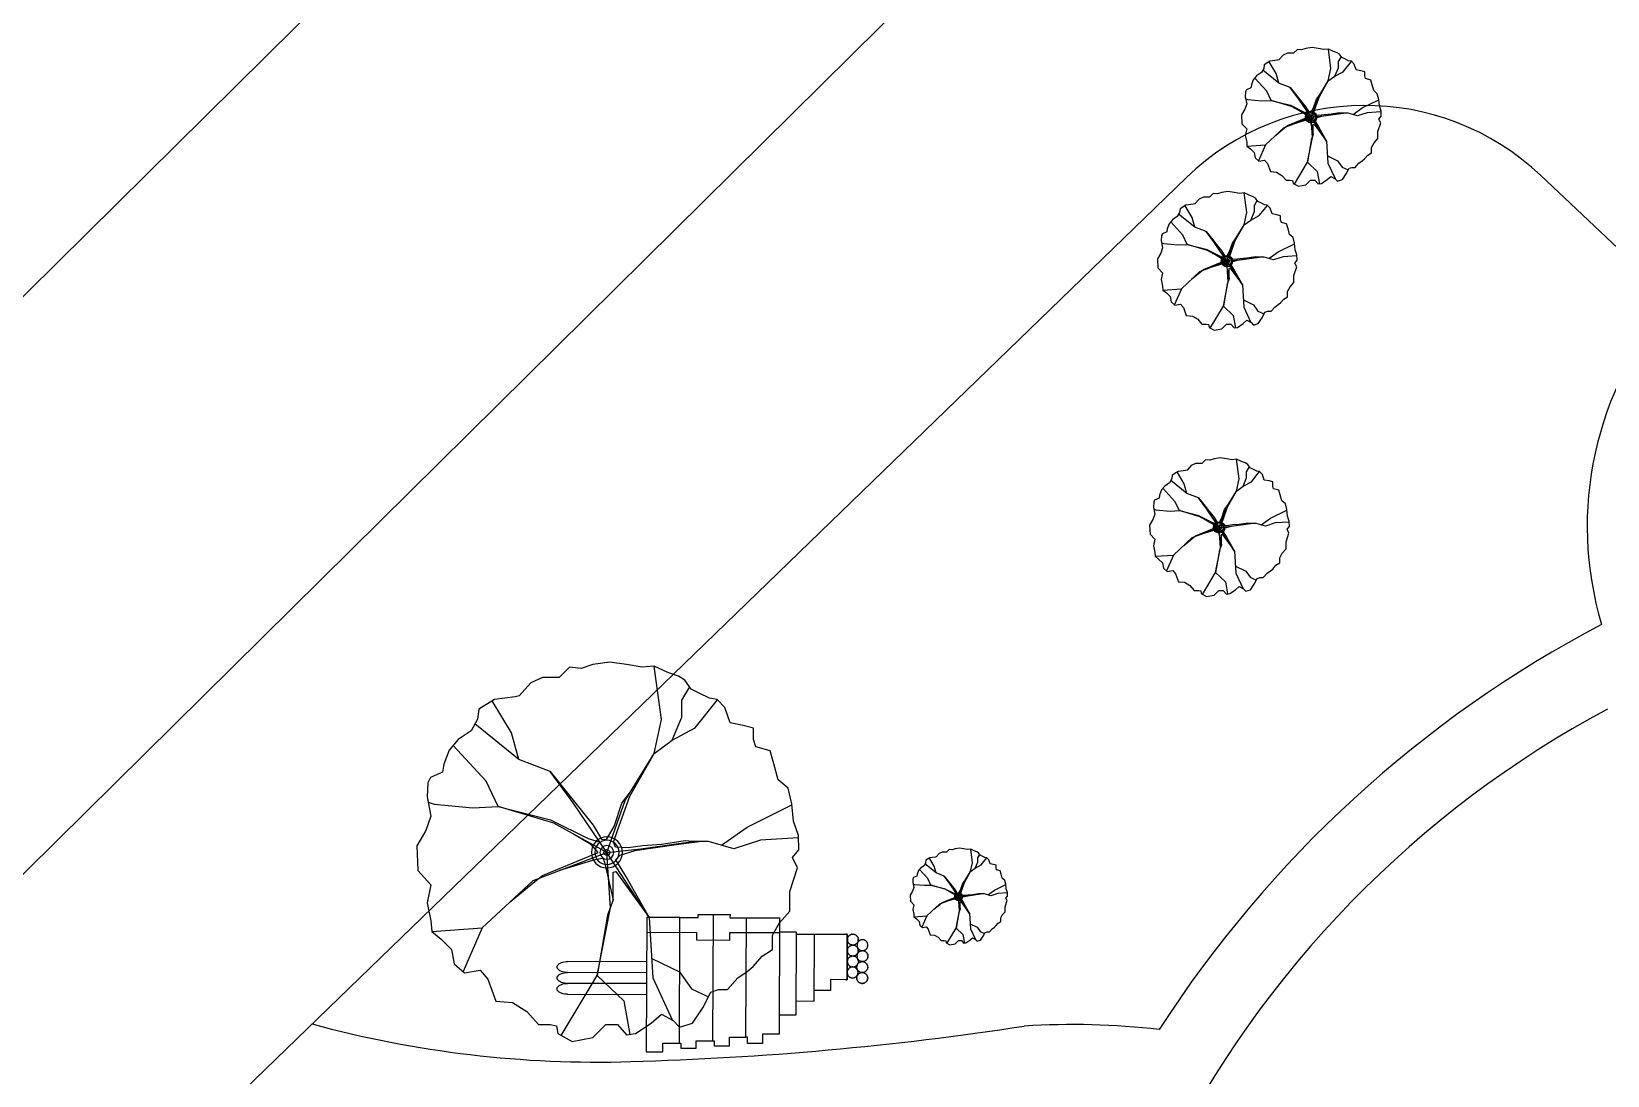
# Model space of a CAD drawing. Header units: millimetres. Extents: x 20 to 612, y 16 to 375.
# Drawn here: x 229.4 to 413.8, y 188 to 310.1 of the extents above; entities that cross this region are included whole.
import ezdxf

# ---------------------------------------------------------------- set-up
doc = ezdxf.new("R2010")
doc.units = ezdxf.units.MM
doc.layers.add('____', color=7, linetype='Continuous')
doc.layers.add('PLANT', color=3, linetype='Continuous')
picture_1 = doc.add_image_def('image1.jpg', size_in_pixel=(2160, 1311))

# ---------------------------------------------------------------- blocks, each defined once
blk = doc.blocks.new('tree11')
at = {"layer": 'PLANT', "ltscale": 50}
blk.add_line((65465.3, 18453.6), (65431, 18481.3), dxfattribs=at)
blk.add_lwpolyline([(65648.6, 18478), (65640.5, 18480.1), (65630.4, 18482.1), (65626.3, 18494.2), (65620.2, 18500.3), (65614.2, 18501.3), (65606.1, 18505.3), (65600, 18508.4), (65595, 18515.4), (65589.9, 18518.5), (65581.8, 18521.5), (65571.1, 18526.4), (65561.6, 18525.5), (65549.4, 18527.6), (65536.3, 18529.6), (65523.1, 18527.6), (65514, 18524.5), (65504.9, 18525.5), (65496.8, 18517.5), (65483.7, 18517.5), (65474.6, 18513.4), (65465.5, 18503.3), (65462.5, 18502.3), (65446.3, 18500.3), (65434.1, 18492.8), (65433.1, 18485.1), (65428.1, 18476), (65417.9, 18469), (65410.9, 18460.9), (65406.8, 18449.8), (65405.8, 18443.7), (65396.3, 18439.4), (65394.3, 18435.4), (65393.7, 18424.5), (65396.7, 18409.3), (65392.7, 18398.2), (65385.6, 18386.1), (65386.6, 18366.9), (65396.7, 18355.8), (65393.7, 18341.6), (65396.7, 18327.5), (65397.4, 18319.3), (65404.8, 18313.3), (65412.9, 18305.3), (65414.9, 18294.1), (65423, 18287.1), (65435.1, 18289.1), (65441.2, 18282), (65447.3, 18264.8), (65460.4, 18263.8), (65471.6, 18256.8), (65480.7, 18246.7), (65489.8, 18246.7), (65494.8, 18245.6), (65495.8, 18239.6), (65507, 18233.5), (65523.1, 18236.6), (65533.3, 18246.7), (65542.4, 18246.7), (65549.4, 18238.6), (65556.5, 18239.6), (65568.7, 18247.7), (65576.7, 18254.7), (65585.9, 18249.7), (65590.9, 18244.6), (65601, 18247.7), (65609.1, 18259.8), (65615.2, 18271.9), (65621.3, 18273.9), (65628.3, 18273.9), (65636.4, 18283), (65643.5, 18288.1), (65648.3, 18292), (65655.4, 18300.1), (65663.5, 18305.1), (65663.5, 18316.3), (65668.9, 18326.1), (65677, 18335.2), (65677, 18350.4), (65683, 18368.9), (65678.9, 18377), (65684, 18383.1), (65683.6, 18394.1), (65679.9, 18405.3), (65678.6, 18419), (65675.5, 18431.1), (65667.8, 18437.6), (65664.5, 18450.2), (65661.5, 18460.3), (65650.4, 18463.3), (65648.6, 18469)], close=True, dxfattribs=at)
for points in [[(65534.1, 18381), (65548.3, 18421.6), (65570.9, 18458.3), (65576.6, 18484.7), (65571.1, 18526.4)], [(65585.1, 18468.7), (65592.6, 18486.6), (65592.6, 18499.8), (65598.8, 18510.1)], [(65436.8, 18322.1), (65476.5, 18359.1), (65534.1, 18381), (65507.7, 18419.7), (65489.8, 18444.2), (65465.3, 18453.6), (65459.6, 18474.3), (65444.6, 18499.3)], [(65683.4, 18392.5), (65653.9, 18390.5), (65633.2, 18383.9), (65613.4, 18389.5), (65601.1, 18389.5), (65595.2, 18390), (65576.8, 18387.2), (65562.2, 18386.2), (65550.6, 18384.5), (65540.7, 18385.2), (65539.3, 18389), (65542.4, 18398.1), (65551.9, 18425), (65570.9, 18458.3), (65585.1, 18468.7), (65603, 18478.1), (65620.5, 18500)], [(65394.6, 18420.1), (65399.2, 18418.7), (65429.4, 18415.9), (65449.2, 18416.8), (65439.8, 18436.6), (65414, 18464.5)], [(65489.8, 18444.2), (65523.3, 18402.2), (65529.8, 18391.3), (65533.9, 18391), (65539.7, 18401.2), (65545.8, 18419.3), (65552.5, 18428.3)], [(65498.5, 18238.1), (65526.6, 18284.9), (65537, 18337.7), (65534.1, 18381), (65492.6, 18403.7), (65449.2, 18416.8), (65490, 18406.3), (65519.6, 18391.8), (65528.9, 18388.9)], [(65623.7, 18386.6), (65643.6, 18400.8), (65678.6, 18418)], [(65458.6, 18342.5), (65476.6, 18357.3), (65483.9, 18363), (65527.3, 18380.8), (65522, 18386.9), (65508.1, 18395.2)], [(65539, 18344), (65539, 18365.5), (65541, 18366.1), (65567.1, 18330.1), (65534.1, 18381), (65560.5, 18383.9), (65601.1, 18389.5)], [(65608.2, 18389.5), (65588.1, 18386.9), (65556, 18382.1), (65544.1, 18378.7), (65540.7, 18375.3), (65549.9, 18360.4), (65567.1, 18330.1), (65570, 18283), (65585.4, 18249.9)], [(65497.4, 18367.1), (65525.7, 18375.8), (65531, 18376.4), (65532.2, 18373.4), (65539, 18344), (65534.6, 18332.1), (65526.6, 18284.9), (65547.3, 18265.1), (65552.1, 18239)], [(65397.4, 18319.3), (65436.8, 18322.1), (65421.8, 18288.1)], [(65569.1, 18298.2), (65590.7, 18287.7), (65600.2, 18274.5), (65613.4, 18268.4)]]:
    blk.add_lwpolyline(points, dxfattribs=at)
for major_axis, start_param, end_param in [((8.55, 8.55), 5.497787, 11.780972), ((-6.69, 6.69), 3.926991, 10.210176), ((3.82, 3.82), 5.497787, 11.780972), ((-1.6, 1.6), 3.926991, 10.210176)]:
    blk.add_ellipse((65534.1, 18381), major_axis=major_axis, ratio=1, start_param=start_param, end_param=end_param, dxfattribs=at)

msp = doc.modelspace()

# ---------------------------------------------------------------- linework, layer by layer
for p, q in [((73.13, 125.67), (314.91, 364.65)), ((106.92, 91.48), (364.7, 346.28)), ((324.82, 204.51), (324.66, 204.51)), ((324.82, 204.01), (324.82, 204.51)), ((324.82, 203.98), (324.82, 204.01)), ((324.82, 203.95), (324.82, 203.98)), ((324.82, 202.35), (324.82, 203.95)), ((324.83, 203.92), (324.84, 203.95)), ((324.83, 203.92), (324.83, 203.89)), ((324.83, 203.89), (324.83, 203.87)), ((324.83, 203.87), (324.83, 203.84)), ((324.83, 203.81), (324.83, 203.84)), ((324.83, 203.81), (324.84, 203.78)), ((324.84, 203.75), (324.84, 203.78)), ((324.85, 203.72), (324.84, 203.75)), ((324.85, 204.01), (324.86, 204.04)), ((324.85, 203.72), (324.86, 203.69)), ((324.86, 204.04), (324.87, 204.07)), ((324.87, 203.66), (324.86, 203.69)), ((324.87, 204.07), (324.88, 204.1)), ((324.88, 203.63), (324.87, 203.66)), ((324.89, 204.13), (324.88, 204.1)), ((324.89, 203.6), (324.88, 203.63)), ((324.89, 204.13), (324.9, 204.16)), ((324.89, 203.6), (324.9, 203.57)), ((324.89, 202.85), (324.9, 202.88)), ((324.9, 204.16), (324.92, 204.19)), ((324.92, 203.54), (324.9, 203.57)), ((324.92, 202.91), (324.9, 202.88)), ((324.92, 204.19), (324.94, 204.22)), ((324.93, 203.52), (324.92, 203.54)), ((324.93, 202.94), (324.92, 202.91)), ((324.95, 203.49), (324.93, 203.52)), ((324.95, 202.96), (324.93, 202.94)), ((324.94, 204.22), (324.96, 204.24)), ((324.97, 203.46), (324.95, 203.49)), ((324.95, 202.96), (324.97, 202.99)), ((324.96, 204.24), (324.98, 204.27)), ((324.97, 203.46), (325, 203.44)), ((324.97, 202.99), (324.99, 203.01)), ((324.98, 204.27), (325, 204.29)), ((324.99, 203.01), (325.02, 203.04)), ((325, 204.29), (325.02, 204.32)), ((325.02, 203.41), (325, 203.44)), ((325.04, 204.34), (325.02, 204.32)), ((325.04, 203.39), (325.02, 203.41)), ((325.02, 203.04), (325.04, 203.06)), ((325.04, 204.34), (325.07, 204.36)), ((325.07, 203.37), (325.04, 203.39)), ((325.07, 203.08), (325.04, 203.06)), ((325.07, 204.36), (325.1, 204.38)), ((325.09, 203.35), (325.07, 203.37)), ((325.09, 203.1), (325.07, 203.08)), ((325.12, 203.33), (325.09, 203.35)), ((325.09, 203.1), (325.12, 203.12)), ((325.12, 204.4), (325.1, 204.38)), ((325.12, 204.4), (325.15, 204.42)), ((325.15, 203.31), (325.12, 203.33)), ((325.15, 203.14), (325.12, 203.12)), ((325.15, 204.42), (325.18, 204.43)), ((325.18, 203.3), (325.15, 203.31)), ((325.15, 203.14), (325.18, 203.15)), ((325.21, 204.45), (325.18, 204.43)), ((325.2, 203.28), (325.18, 203.3)), ((325.18, 203.15), (325.2, 203.17)), ((325.23, 203.27), (325.2, 203.28)), ((325.2, 203.17), (325.23, 203.18)), ((325.21, 204.45), (325.24, 204.46)), ((325.23, 203.27), (325.26, 203.26)), ((325.23, 203.18), (325.26, 203.19)), ((325.24, 204.46), (325.27, 204.47)), ((325.29, 203.25), (325.26, 203.26)), ((325.26, 203.19), (325.29, 203.2)), ((325.3, 204.48), (325.27, 204.47)), ((325.32, 203.24), (325.29, 203.25)), ((325.29, 203.2), (325.32, 203.21)), ((325.33, 204.49), (325.3, 204.48)), ((325.35, 203.24), (325.32, 203.24)), ((325.32, 203.21), (325.35, 203.21)), ((325.36, 204.49), (325.33, 204.49)), ((325.38, 203.23), (325.35, 203.24)), ((325.35, 203.21), (325.38, 203.22)), ((325.36, 204.49), (325.39, 204.5)), ((325.41, 203.23), (325.38, 203.23)), ((325.41, 203.22), (325.38, 203.22)), ((325.39, 204.5), (325.42, 204.5)), ((325.44, 203.23), (325.41, 203.23)), ((325.41, 203.22), (325.44, 203.22)), ((325.44, 204.5), (325.42, 204.5)), ((325.44, 204.5), (325.47, 204.5)), ((325.44, 203.23), (325.47, 203.22)), ((325.44, 203.22), (325.47, 203.22)), ((325.5, 204.5), (325.47, 204.5)), ((325.5, 203.23), (325.47, 203.22)), ((325.47, 203.22), (325.5, 203.22)), ((325.53, 204.5), (325.5, 204.5)), ((325.53, 203.23), (325.5, 203.23)), ((325.53, 203.22), (325.5, 203.22)), ((325.53, 204.5), (325.56, 204.5)), ((325.53, 203.23), (325.56, 203.23)), ((325.53, 203.22), (325.56, 203.22)), ((325.56, 204.5), (325.59, 204.49)), ((325.59, 203.23), (325.56, 203.23)), ((325.56, 203.22), (325.59, 203.21)), ((325.59, 204.49), (325.62, 204.49)), ((325.62, 203.24), (325.59, 203.23)), ((325.59, 203.21), (325.62, 203.21)), ((325.65, 204.48), (325.62, 204.49)), ((325.65, 203.25), (325.62, 203.24)), ((325.62, 203.21), (325.65, 203.2)), ((325.68, 204.47), (325.65, 204.48)), ((325.65, 203.25), (325.68, 203.26)), ((325.65, 203.2), (325.68, 203.19)), ((325.68, 204.47), (325.71, 204.46)), ((325.7, 203.27), (325.68, 203.26)), ((325.7, 203.18), (325.68, 203.19)), ((325.73, 203.28), (325.7, 203.27)), ((325.7, 203.18), (325.73, 203.17)), ((325.71, 204.46), (325.74, 204.45)), ((325.76, 203.3), (325.73, 203.28)), ((325.76, 203.15), (325.73, 203.17)), ((325.74, 204.45), (325.77, 204.43)), ((325.79, 203.31), (325.76, 203.3)), ((325.79, 203.14), (325.76, 203.15)), ((325.77, 204.43), (325.79, 204.42)), ((325.79, 204.42), (325.82, 204.4)), ((325.82, 203.33), (325.79, 203.31)), ((325.79, 203.14), (325.82, 203.12)), ((325.85, 204.38), (325.82, 204.4)), ((325.85, 203.35), (325.82, 203.33)), ((325.82, 203.12), (325.85, 203.1)), ((325.85, 204.38), (325.88, 204.36)), ((325.87, 203.37), (325.85, 203.35)), ((325.85, 203.1), (325.87, 203.08)), ((325.9, 203.39), (325.87, 203.37)), ((325.9, 203.06), (325.87, 203.08)), ((325.88, 204.36), (325.9, 204.34)), ((325.9, 204.34), (325.92, 204.31)), ((325.9, 203.39), (325.92, 203.41)), ((325.9, 203.06), (325.92, 203.04)), ((325.95, 204.29), (325.92, 204.31)), ((325.94, 203.43), (325.92, 203.41)), ((325.92, 203.04), (325.94, 203.01)), ((325.97, 203.46), (325.94, 203.43)), ((325.94, 203.01), (325.97, 202.99)), ((325.97, 204.27), (325.95, 204.29)), ((325.97, 203.3), (325.96, 203.27)), ((325.96, 203.27), (325.96, 203.25)), ((325.96, 203.25), (325.96, 203.22)), ((325.96, 203.22), (325.96, 203.19)), ((325.96, 203.19), (325.96, 203.16)), ((325.96, 203.16), (325.96, 203.13)), ((325.96, 203.13), (325.97, 203.1)), ((325.97, 204.27), (325.99, 204.24)), ((325.97, 203.46), (325.99, 203.49)), ((325.98, 203.36), (325.97, 203.33)), ((325.97, 203.33), (325.97, 203.3)), ((325.97, 203.1), (325.98, 203.07)), ((325.99, 202.96), (325.97, 202.99)), ((325.99, 203.42), (325.98, 203.39)), ((325.98, 203.39), (325.98, 203.36)), ((325.98, 203.07), (325.98, 203.04)), ((325.98, 203.04), (325.99, 203.01)), ((325.99, 204.24), (326.01, 204.21)), ((326.01, 203.51), (325.99, 203.49)), ((326, 203.45), (325.99, 203.42)), ((325.99, 203.01), (326, 202.98)), ((325.99, 202.96), (326, 202.93)), ((326.02, 203.48), (326, 203.45)), ((326, 202.98), (326.02, 202.95)), ((326, 202.93), (326.02, 202.91)), ((326.01, 204.21), (326.02, 204.18)), ((326.02, 203.54), (326.01, 203.51)), ((326.02, 204.18), (326.04, 204.16)), ((326.04, 203.57), (326.02, 203.54)), ((326.03, 203.51), (326.02, 203.48)), ((326.02, 202.95), (326.03, 202.92)), ((326.02, 202.91), (326.04, 202.88)), ((326.03, 203.51), (326.05, 203.54)), ((326.03, 202.92), (326.05, 202.89)), ((326.04, 204.16), (326.05, 204.13)), ((326.05, 203.6), (326.04, 203.57)), ((326.04, 202.88), (326.05, 202.85)), ((326.07, 204.1), (326.05, 204.13)), ((326.07, 203.63), (326.05, 203.6)), ((326.06, 203.57), (326.05, 203.54)), ((326.05, 202.89), (326.06, 202.87)), ((326.08, 203.59), (326.06, 203.57)), ((326.08, 204.07), (326.07, 204.1)), ((326.07, 203.63), (326.08, 203.66)), ((326.08, 204.07), (326.09, 204.04)), ((326.08, 203.66), (326.09, 203.69)), ((326.1, 203.62), (326.08, 203.59)), ((326.09, 204.04), (326.09, 204.01)), ((326.1, 203.98), (326.09, 204.01)), ((326.09, 203.72), (326.1, 203.75)), ((326.09, 203.69), (326.09, 203.72)), ((326.11, 203.95), (326.1, 203.98)), ((326.11, 203.8), (326.1, 203.78)), ((326.1, 203.75), (326.1, 203.78)), ((326.12, 203.64), (326.1, 203.62)), ((326.11, 203.92), (326.11, 203.95)), ((326.11, 203.92), (326.11, 203.89)), ((326.11, 203.89), (326.11, 203.86)), ((326.11, 203.83), (326.11, 203.86)), ((326.11, 203.8), (326.11, 203.83)), ((326.15, 203.67), (326.12, 203.64)), ((326.17, 203.69), (326.15, 203.67)), ((326.2, 203.71), (326.17, 203.69)), ((326.22, 203.73), (326.2, 203.71)), ((326.25, 203.75), (326.22, 203.73)), ((326.28, 203.77), (326.25, 203.75)), ((326.31, 203.78), (326.28, 203.77)), ((326.34, 203.8), (326.31, 203.78)), ((326.36, 203.81), (326.34, 203.8)), ((326.39, 203.82), (326.36, 203.81)), ((326.42, 203.83), (326.39, 203.82)), ((326.45, 203.84), (326.42, 203.83)), ((326.48, 203.84), (326.45, 203.84)), ((326.51, 203.85), (326.48, 203.84)), ((326.54, 203.85), (326.51, 203.85)), ((326.57, 203.85), (326.54, 203.85)), ((326.6, 203.85), (326.57, 203.85)), ((326.63, 203.85), (326.6, 203.85)), ((326.66, 203.85), (326.63, 203.85)), ((326.69, 203.85), (326.66, 203.85)), ((326.72, 203.84), (326.69, 203.85)), ((326.75, 203.84), (326.72, 203.84)), ((326.78, 203.83), (326.75, 203.84)), ((326.81, 203.82), (326.78, 203.83)), ((326.84, 203.81), (326.81, 203.82)), ((326.87, 203.8), (326.84, 203.81)), ((326.89, 203.78), (326.87, 203.8)), ((326.92, 203.77), (326.89, 203.78)), ((326.95, 203.75), (326.92, 203.77)), ((326.98, 203.73), (326.95, 203.75)), ((327, 203.71), (326.98, 203.73)), ((327.03, 203.69), (327, 203.71)), ((327.05, 203.67), (327.03, 203.69)), ((327.07, 203.64), (327.05, 203.67)), ((327.1, 203.62), (327.07, 203.64)), ((327.12, 203.59), (327.1, 203.62)), ((327.13, 203.56), (327.12, 203.59)), ((327.15, 203.54), (327.13, 203.56)), ((327.13, 202.86), (327.15, 202.89)), ((327.17, 203.51), (327.15, 203.54)), ((327.15, 202.89), (327.17, 202.92)), ((327.18, 203.48), (327.17, 203.51)), ((327.17, 202.92), (327.18, 202.95)), ((327.19, 203.45), (327.18, 203.48)), ((327.18, 202.95), (327.19, 202.98)), ((327.2, 203.42), (327.19, 203.45)), ((327.19, 202.98), (327.2, 203.01)), ((327.21, 203.39), (327.2, 203.42)), ((327.2, 203.01), (327.21, 203.04)), ((327.22, 203.36), (327.21, 203.39)), ((327.21, 203.04), (327.22, 203.07)), ((327.23, 203.33), (327.22, 203.36)), ((327.22, 203.07), (327.23, 203.1)), ((327.23, 203.3), (327.23, 203.33)), ((327.24, 203.27), (327.23, 203.3)), ((327.23, 203.13), (327.24, 203.16)), ((327.23, 203.1), (327.23, 203.13)), ((327.24, 203.24), (327.24, 203.27)), ((327.24, 203.21), (327.24, 203.24)), ((327.24, 203.18), (327.24, 203.21)), ((327.24, 203.16), (327.24, 203.18)), ((291.05, 201), (291.12, 201.06)), ((291.12, 201.06), (291.21, 201.11)), ((291.21, 201.11), (291.29, 201.15)), ((291.29, 201.15), (291.38, 201.19)), ((291.38, 201.19), (291.55, 201.24)), ((291.55, 201.24), (291.73, 201.28)), ((291.73, 201.28), (291.92, 201.3)), ((291.92, 201.3), (292.1, 201.3)), ((301.33, 201.28), (292.1, 201.3)), ((324.81, 201.43), (324.82, 202.29)), ((324.81, 201.43), (324.84, 201.43)), ((324.81, 201.37), (324.81, 201.4)), ((324.81, 200.14), (324.81, 201.37)), ((324.82, 202.35), (324.86, 202.35)), ((324.82, 202.32), (324.82, 202.35)), ((324.86, 202.32), (324.82, 202.32)), ((324.82, 202.29), (324.82, 202.32)), ((324.82, 202.29), (324.86, 202.29)), ((324.83, 201.34), (324.82, 201.31)), ((324.82, 201.31), (324.82, 201.28)), ((324.82, 201.28), (324.83, 201.25)), ((324.83, 202.67), (324.84, 202.7)), ((324.83, 202.67), (324.83, 202.64)), ((324.83, 202.64), (324.83, 202.62)), ((324.83, 202.62), (324.83, 202.59)), ((324.83, 202.56), (324.83, 202.59)), ((324.83, 202.53), (324.83, 202.56)), ((324.83, 202.53), (324.83, 202.5)), ((324.83, 202.5), (324.84, 202.47)), ((324.84, 201.42), (324.83, 201.42)), ((324.83, 201.42), (324.83, 201.42)), ((324.83, 201.42), (324.83, 201.41)), ((324.83, 201.41), (324.83, 201.4)), ((324.83, 201.4), (324.83, 201.39)), ((324.83, 201.4), (324.83, 201.4)), ((324.83, 201.4), (324.83, 201.4)), ((324.83, 201.39), (324.83, 201.39)), ((324.83, 201.39), (324.83, 201.39)), ((324.83, 201.37), (324.83, 201.38)), ((324.83, 201.38), (324.83, 201.38)), ((324.83, 201.34), (324.83, 201.37)), ((324.83, 201.37), (324.83, 201.37)), ((324.83, 201.37), (324.83, 201.37)), ((324.83, 201.25), (324.83, 201.22)), ((324.83, 201.22), (324.83, 201.19)), ((324.83, 201.19), (324.84, 201.16)), ((324.85, 202.73), (324.84, 202.7)), ((324.84, 202.44), (324.84, 202.47)), ((324.85, 202.41), (324.84, 202.44)), ((324.84, 201.45), (324.85, 201.48)), ((324.84, 201.45), (324.84, 201.43)), ((324.84, 201.43), (324.84, 201.42)), ((324.84, 201.43), (324.86, 201.43)), ((324.84, 201.43), (324.84, 201.43)), ((324.84, 201.16), (324.85, 201.13)), ((324.85, 202.76), (324.86, 202.79)), ((324.85, 202.76), (324.85, 202.73)), ((324.85, 202.41), (324.86, 202.38)), ((324.85, 201.48), (324.86, 201.51)), ((324.85, 201.13), (324.86, 201.1)), ((324.87, 202.82), (324.86, 202.79)), ((324.87, 202.35), (324.86, 202.38)), ((324.86, 202.35), (324.86, 202.32)), ((324.86, 202.29), (324.86, 202.32)), ((324.87, 201.54), (324.86, 201.51)), ((324.86, 201.1), (324.87, 201.07)), ((324.87, 202.82), (324.89, 202.85)), ((324.88, 202.32), (324.87, 202.35)), ((324.88, 201.57), (324.87, 201.54)), ((324.87, 201.07), (324.88, 201.04)), ((324.9, 202.29), (324.88, 202.32)), ((324.88, 201.57), (324.9, 201.6)), ((324.88, 201.04), (324.89, 201.01)), ((324.91, 202.26), (324.9, 202.29)), ((324.9, 201.6), (324.91, 201.63)), ((324.93, 202.24), (324.91, 202.26)), ((324.91, 201.63), (324.93, 201.66)), ((324.95, 202.21), (324.93, 202.24)), ((324.95, 201.68), (324.93, 201.66)), ((324.95, 202.21), (324.97, 202.18)), ((324.95, 201.68), (324.97, 201.71)), ((324.97, 202.18), (324.99, 202.16)), ((324.97, 201.71), (324.99, 201.74)), ((325.01, 202.13), (324.99, 202.16)), ((324.99, 201.74), (325.01, 201.76)), ((325.04, 202.11), (325.01, 202.13)), ((325.01, 201.76), (325.04, 201.78)), ((325.06, 202.09), (325.04, 202.11)), ((325.04, 201.78), (325.06, 201.8)), ((325.06, 202.09), (325.09, 202.07)), ((325.06, 201.8), (325.09, 201.82)), ((325.12, 202.05), (325.09, 202.07)), ((325.12, 201.84), (325.09, 201.82)), ((325.14, 202.03), (325.12, 202.05)), ((325.14, 201.86), (325.12, 201.84)), ((325.17, 202.02), (325.14, 202.03)), ((325.14, 201.86), (325.17, 201.88)), ((325.17, 202.02), (325.2, 202)), ((325.2, 201.89), (325.17, 201.88)), ((325.23, 201.99), (325.2, 202)), ((325.2, 201.89), (325.23, 201.9)), ((325.26, 201.98), (325.23, 201.99)), ((325.23, 201.9), (325.26, 201.91)), ((325.29, 201.97), (325.26, 201.98)), ((325.29, 201.92), (325.26, 201.91)), ((325.29, 201.97), (325.32, 201.96)), ((325.29, 201.92), (325.32, 201.93)), ((325.35, 201.96), (325.32, 201.96)), ((325.35, 201.94), (325.32, 201.93)), ((325.35, 201.96), (325.38, 201.95)), ((325.38, 201.94), (325.35, 201.94)), ((325.41, 201.95), (325.38, 201.95)), ((325.41, 201.94), (325.38, 201.94)), ((325.44, 201.95), (325.41, 201.94)), ((325.44, 201.95), (325.41, 201.95)), ((325.47, 201.95), (325.44, 201.95)), ((325.47, 201.95), (325.44, 201.95)), ((325.49, 201.94), (325.47, 201.95)), ((325.47, 201.95), (325.49, 201.95)), ((325.52, 201.95), (325.49, 201.95)), ((325.52, 201.94), (325.49, 201.94)), ((325.52, 201.95), (325.55, 201.95)), ((325.55, 201.94), (325.52, 201.94)), ((325.58, 201.96), (325.55, 201.95)), ((325.58, 201.93), (325.55, 201.94)), ((325.61, 201.96), (325.58, 201.96)), ((325.61, 201.93), (325.58, 201.93)), ((325.64, 201.97), (325.61, 201.96)), ((325.64, 201.92), (325.61, 201.93)), ((325.67, 201.98), (325.64, 201.97)), ((325.67, 201.91), (325.64, 201.92)), ((325.7, 201.99), (325.67, 201.98)), ((325.7, 201.9), (325.67, 201.91)), ((325.73, 202), (325.7, 201.99)), ((325.73, 201.89), (325.7, 201.9)), ((325.76, 202.02), (325.73, 202)), ((325.76, 201.87), (325.73, 201.89)), ((325.79, 202.03), (325.76, 202.02)), ((325.79, 201.86), (325.76, 201.87)), ((325.79, 202.03), (325.82, 202.05)), ((325.82, 201.84), (325.79, 201.86)), ((325.82, 202.05), (325.84, 202.07)), ((325.84, 201.82), (325.82, 201.84)), ((325.84, 202.07), (325.87, 202.09)), ((325.87, 201.8), (325.84, 201.82)), ((325.87, 202.09), (325.89, 202.11)), ((325.89, 201.78), (325.87, 201.8)), ((325.89, 202.11), (325.92, 202.13)), ((325.92, 201.76), (325.89, 201.78)), ((325.94, 202.16), (325.92, 202.13)), ((325.94, 201.73), (325.92, 201.76)), ((325.96, 202.18), (325.94, 202.16)), ((325.94, 201.73), (325.96, 201.71)), ((325.98, 202.21), (325.96, 202.18)), ((325.96, 202.02), (325.97, 202.05)), ((325.96, 202), (325.96, 202.02)), ((325.96, 201.97), (325.96, 202)), ((325.96, 201.97), (325.96, 201.94)), ((325.96, 201.94), (325.96, 201.91)), ((325.96, 201.91), (325.96, 201.88)), ((325.96, 201.88), (325.96, 201.85)), ((325.97, 201.82), (325.96, 201.85)), ((325.96, 201.71), (325.98, 201.68)), ((325.98, 202.11), (325.97, 202.08)), ((325.97, 202.05), (325.97, 202.08)), ((325.97, 201.79), (325.97, 201.82)), ((325.98, 201.76), (325.97, 201.79)), ((325.98, 202.21), (326, 202.23)), ((325.98, 202.11), (325.99, 202.14)), ((325.98, 201.76), (325.99, 201.73)), ((325.98, 201.68), (326, 201.65)), ((325.99, 202.14), (326, 202.17)), ((326, 201.7), (325.99, 201.73)), ((326, 202.23), (326.02, 202.26)), ((326, 202.17), (326.01, 202.2)), ((326, 201.7), (326.01, 201.67)), ((326, 201.65), (326.02, 201.63)), ((326.03, 202.23), (326.01, 202.2)), ((326.03, 201.64), (326.01, 201.67)), ((326.02, 202.26), (326.03, 202.29)), ((326.02, 201.63), (326.03, 201.6)), ((326.05, 202.32), (326.03, 202.29)), ((326.03, 202.23), (326.04, 202.26)), ((326.04, 201.62), (326.03, 201.64)), ((326.03, 201.6), (326.05, 201.57)), ((326.03, 201.01), (326.05, 201.04)), ((326.04, 202.26), (326.06, 202.29)), ((326.06, 201.59), (326.04, 201.62)), ((326.04, 201.01), (326.06, 201.04)), ((326.06, 202.82), (326.05, 202.85)), ((326.06, 202.35), (326.05, 202.32)), ((326.05, 201.57), (326.06, 201.54)), ((326.05, 201.04), (326.06, 201.07)), ((326.06, 202.87), (326.08, 202.84)), ((326.07, 202.79), (326.06, 202.82)), ((326.06, 202.35), (326.07, 202.38)), ((326.08, 202.31), (326.06, 202.29)), ((326.06, 201.59), (326.08, 201.56)), ((326.07, 201.51), (326.06, 201.54)), ((326.07, 201.1), (326.06, 201.07)), ((326.08, 201.06), (326.06, 201.04)), ((326.07, 202.79), (326.08, 202.76)), ((326.08, 202.41), (326.07, 202.38)), ((326.07, 201.51), (326.08, 201.48)), ((326.08, 201.13), (326.07, 201.1)), ((326.08, 202.84), (326.1, 202.81)), ((326.09, 202.73), (326.08, 202.76)), ((326.09, 202.44), (326.08, 202.41)), ((326.08, 202.31), (326.1, 202.34)), ((326.1, 201.53), (326.08, 201.56)), ((326.08, 201.48), (326.09, 201.45)), ((326.09, 201.16), (326.08, 201.13)), ((326.1, 201.09), (326.08, 201.06)), ((326.09, 202.73), (326.1, 202.7)), ((326.09, 202.44), (326.1, 202.47)), ((326.09, 201.42), (326.09, 201.45)), ((326.09, 201.42), (326.1, 201.39)), ((326.1, 201.22), (326.09, 201.19)), ((326.09, 201.19), (326.09, 201.16)), ((326.1, 202.81), (326.12, 202.79)), ((326.1, 202.67), (326.1, 202.7)), ((326.1, 202.64), (326.1, 202.67)), ((326.11, 202.61), (326.1, 202.64)), ((326.11, 202.55), (326.1, 202.53)), ((326.1, 202.53), (326.1, 202.5)), ((326.1, 202.5), (326.1, 202.47)), ((326.12, 202.37), (326.1, 202.34)), ((326.1, 201.53), (326.12, 201.51)), ((326.1, 201.39), (326.1, 201.36)), ((326.1, 201.36), (326.1, 201.33)), ((326.1, 201.33), (326.1, 201.3)), ((326.1, 201.3), (326.1, 201.28)), ((326.1, 201.28), (326.1, 201.25)), ((326.1, 201.25), (326.1, 201.22)), ((326.12, 201.11), (326.1, 201.09)), ((326.11, 202.61), (326.11, 202.58)), ((326.11, 202.58), (326.11, 202.55)), ((326.12, 202.79), (326.15, 202.76)), ((326.12, 202.37), (326.14, 202.39)), ((326.14, 201.49), (326.12, 201.51)), ((326.12, 201.11), (326.15, 201.13)), ((326.17, 202.41), (326.14, 202.39)), ((326.17, 201.46), (326.14, 201.49)), ((326.15, 202.76), (326.17, 202.74)), ((326.15, 201.13), (326.17, 201.16)), ((326.17, 202.74), (326.19, 202.72)), ((326.19, 202.43), (326.17, 202.41)), ((326.19, 201.44), (326.17, 201.46)), ((326.2, 201.18), (326.17, 201.16)), ((326.19, 202.72), (326.22, 202.7)), ((326.22, 202.45), (326.19, 202.43)), ((326.19, 201.44), (326.22, 201.42)), ((326.2, 201.18), (326.22, 201.19)), ((326.22, 202.7), (326.25, 202.68)), ((326.22, 202.45), (326.25, 202.47)), ((326.24, 201.4), (326.22, 201.42)), ((326.22, 201.19), (326.25, 201.21)), ((326.27, 201.38), (326.24, 201.4)), ((326.25, 202.68), (326.27, 202.66)), ((326.25, 202.47), (326.27, 202.49)), ((326.28, 201.23), (326.25, 201.21)), ((326.27, 202.66), (326.3, 202.65)), ((326.27, 202.49), (326.3, 202.51)), ((326.27, 201.38), (326.3, 201.37)), ((326.28, 201.23), (326.31, 201.24)), ((326.3, 202.65), (326.33, 202.63)), ((326.3, 202.51), (326.33, 202.52)), ((326.33, 201.35), (326.3, 201.37)), ((326.31, 201.24), (326.34, 201.25)), ((326.33, 202.63), (326.36, 202.62)), ((326.33, 202.52), (326.36, 202.53)), ((326.36, 201.34), (326.33, 201.35)), ((326.34, 201.25), (326.37, 201.26)), ((326.36, 202.62), (326.39, 202.61)), ((326.39, 202.54), (326.36, 202.53)), ((326.36, 201.34), (326.39, 201.33)), ((326.37, 201.26), (326.4, 201.27)), ((326.39, 202.61), (326.42, 202.6)), ((326.39, 202.54), (326.42, 202.55)), ((326.39, 201.33), (326.42, 201.32)), ((326.4, 201.27), (326.43, 201.28)), ((326.42, 202.6), (326.45, 202.59)), ((326.42, 202.55), (326.45, 202.56)), ((326.45, 201.31), (326.42, 201.32)), ((326.43, 201.28), (326.46, 201.29)), ((326.45, 202.59), (326.48, 202.59)), ((326.45, 202.56), (326.48, 202.57)), ((326.48, 201.31), (326.45, 201.31)), ((326.46, 201.29), (326.49, 201.29)), ((326.48, 202.59), (326.51, 202.58)), ((326.48, 202.57), (326.51, 202.57)), ((326.51, 201.3), (326.48, 201.31)), ((326.49, 201.29), (326.52, 201.29)), ((326.51, 202.58), (326.54, 202.58)), ((326.51, 202.57), (326.54, 202.57)), ((326.54, 201.3), (326.51, 201.3)), ((326.52, 201.29), (326.55, 201.3)), ((326.54, 202.58), (326.57, 202.58)), ((326.54, 202.57), (326.57, 202.58)), ((326.56, 201.3), (326.54, 201.3)), ((326.55, 201.3), (326.57, 201.3)), ((326.59, 201.3), (326.56, 201.3)), ((326.57, 202.58), (326.6, 202.58)), ((326.57, 202.58), (326.6, 202.58)), ((326.57, 201.3), (326.6, 201.3)), ((326.59, 201.3), (326.62, 201.3)), ((326.6, 202.58), (326.63, 202.58)), ((326.6, 202.58), (326.63, 202.57)), ((326.6, 201.3), (326.63, 201.29)), ((326.65, 201.3), (326.62, 201.3)), ((326.63, 202.58), (326.65, 202.58)), ((326.65, 202.57), (326.63, 202.57)), ((326.66, 201.29), (326.63, 201.29)), ((326.65, 202.58), (326.68, 202.58)), ((326.65, 202.57), (326.68, 202.57)), ((326.68, 201.3), (326.65, 201.3)), ((326.66, 201.29), (326.69, 201.29)), ((326.68, 202.58), (326.71, 202.59)), ((326.71, 202.56), (326.68, 202.57)), ((326.71, 201.31), (326.68, 201.3)), ((326.72, 201.28), (326.69, 201.29)), ((326.71, 202.59), (326.74, 202.59)), ((326.74, 202.56), (326.71, 202.56)), ((326.71, 201.31), (326.74, 201.31)), ((326.72, 201.28), (326.75, 201.27)), ((326.74, 202.59), (326.77, 202.6)), ((326.77, 202.55), (326.74, 202.56)), ((326.74, 201.31), (326.77, 201.32)), ((326.75, 201.27), (326.78, 201.26)), ((326.77, 202.6), (326.8, 202.61)), ((326.77, 202.55), (326.8, 202.54)), ((326.8, 201.33), (326.77, 201.32)), ((326.78, 201.26), (326.81, 201.25)), ((326.8, 202.61), (326.83, 202.62)), ((326.8, 202.54), (326.83, 202.53)), ((326.8, 201.33), (326.83, 201.34)), ((326.84, 201.24), (326.81, 201.25)), ((326.83, 202.62), (326.86, 202.63)), ((326.83, 202.53), (326.86, 202.52)), ((326.83, 201.34), (326.86, 201.35)), ((326.84, 201.24), (326.87, 201.22)), ((326.86, 202.63), (326.89, 202.65)), ((326.89, 202.5), (326.86, 202.52)), ((326.89, 201.37), (326.86, 201.35)), ((326.87, 201.22), (326.9, 201.21)), ((326.89, 202.65), (326.92, 202.66)), ((326.89, 202.5), (326.92, 202.49)), ((326.92, 201.38), (326.89, 201.37)), ((326.9, 201.21), (326.92, 201.19)), ((326.92, 202.66), (326.95, 202.68)), ((326.95, 202.47), (326.92, 202.49)), ((326.94, 201.4), (326.92, 201.38)), ((326.92, 201.19), (326.95, 201.17)), ((326.97, 201.42), (326.94, 201.4)), ((326.95, 202.68), (326.97, 202.7)), ((326.97, 202.45), (326.95, 202.47)), ((326.95, 201.17), (326.98, 201.15)), ((326.97, 202.7), (327, 202.72)), ((326.97, 202.45), (327, 202.43)), ((327, 201.44), (326.97, 201.42)), ((327, 201.13), (326.98, 201.15)), ((327, 202.72), (327.03, 202.74)), ((327, 202.43), (327.02, 202.41)), ((327, 201.44), (327.02, 201.46)), ((327, 201.13), (327.03, 201.11)), ((327.02, 202.41), (327.05, 202.39)), ((327.05, 201.48), (327.02, 201.46)), ((327.03, 202.74), (327.05, 202.76)), ((327.05, 201.08), (327.03, 201.11)), ((327.05, 202.76), (327.07, 202.79)), ((327.05, 202.39), (327.07, 202.36)), ((327.07, 201.51), (327.05, 201.48)), ((327.07, 201.06), (327.05, 201.08)), ((327.07, 202.79), (327.09, 202.81)), ((327.07, 202.36), (327.09, 202.34)), ((327.09, 201.53), (327.07, 201.51)), ((327.07, 201.06), (327.09, 201.03)), ((327.09, 202.81), (327.11, 202.84)), ((327.11, 202.31), (327.09, 202.34)), ((327.11, 201.56), (327.09, 201.53)), ((327.09, 201.03), (327.11, 201.01)), ((327.11, 202.84), (327.13, 202.86)), ((327.11, 202.31), (327.13, 202.28)), ((327.13, 201.58), (327.11, 201.56)), ((327.13, 202.28), (327.15, 202.26)), ((327.15, 201.61), (327.13, 201.58)), ((327.15, 202.26), (327.16, 202.23)), ((327.15, 201.61), (327.16, 201.64)), ((327.16, 202.23), (327.18, 202.2)), ((327.18, 201.67), (327.16, 201.64)), ((327.18, 202.2), (327.19, 202.17)), ((327.19, 201.7), (327.18, 201.67)), ((327.2, 202.14), (327.19, 202.17)), ((327.2, 201.73), (327.19, 201.7)), ((327.2, 202.14), (327.21, 202.11)), ((327.21, 201.76), (327.2, 201.73)), ((327.21, 202.11), (327.22, 202.08)), ((327.21, 201.76), (327.22, 201.79)), ((327.22, 202.08), (327.22, 202.05)), ((327.22, 202.05), (327.23, 202.02)), ((327.22, 201.82), (327.23, 201.85)), ((327.22, 201.82), (327.22, 201.79)), ((327.23, 202.02), (327.23, 201.99)), ((327.23, 201.99), (327.23, 201.96)), ((327.23, 201.93), (327.23, 201.96)), ((327.23, 201.93), (327.23, 201.91)), ((327.23, 201.91), (327.23, 201.88)), ((327.23, 201.88), (327.23, 201.85)), ((290.86, 199.39), (290.87, 199.44)), ((290.87, 199.34), (290.86, 199.39)), ((290.87, 200.72), (290.88, 200.77)), ((290.87, 200.67), (290.87, 200.72)), ((290.87, 200.62), (290.87, 200.67)), ((290.88, 200.57), (290.87, 200.62)), ((290.87, 199.44), (290.88, 199.49)), ((290.88, 199.29), (290.87, 199.34)), ((290.88, 200.77), (290.9, 200.81)), ((290.9, 200.52), (290.88, 200.57)), ((290.88, 199.49), (290.9, 199.53)), ((290.9, 199.25), (290.88, 199.29)), ((290.9, 200.81), (290.92, 200.85)), ((290.92, 200.48), (290.9, 200.52)), ((290.9, 199.53), (290.92, 199.58)), ((290.92, 199.2), (290.9, 199.25)), ((290.92, 200.85), (290.95, 200.9)), ((290.95, 200.44), (290.92, 200.48)), ((290.92, 199.58), (290.95, 199.62)), ((290.94, 199.16), (290.92, 199.2)), ((290.95, 200.9), (290.98, 200.93)), ((290.98, 200.4), (290.95, 200.44)), ((290.95, 199.62), (290.98, 199.65)), ((290.98, 200.93), (291.05, 201)), ((291.05, 200.33), (290.98, 200.4)), ((290.98, 199.65), (291.05, 199.72)), ((291.12, 200.28), (291.05, 200.33)), ((291.05, 199.72), (291.12, 199.78)), ((291.2, 200.23), (291.12, 200.28)), ((291.12, 199.78), (291.2, 199.83)), ((291.29, 200.18), (291.2, 200.23)), ((291.2, 199.83), (291.29, 199.87)), ((291.38, 200.15), (291.29, 200.18)), ((291.29, 199.87), (291.38, 199.91)), ((291.55, 200.09), (291.38, 200.15)), ((291.38, 199.91), (291.55, 199.96)), ((291.73, 200.06), (291.55, 200.09)), ((291.55, 199.96), (291.73, 200)), ((291.91, 200.03), (291.73, 200.06)), ((291.73, 200), (291.91, 200.02)), ((291.91, 200.02), (292.09, 200.03)), ((292.09, 200.03), (291.91, 200.03)), ((301.33, 200), (292.09, 200.03)), ((324.65, 199.18), (324.81, 199.18)), ((324.82, 200.18), (324.81, 200.15)), ((324.81, 200.15), (324.81, 200.14)), ((324.81, 199.92), (324.81, 200.14)), ((324.81, 199.91), (324.81, 199.92)), ((324.81, 199.73), (324.81, 199.92)), ((324.82, 199.88), (324.81, 199.91)), ((324.81, 199.73), (324.85, 199.73)), ((324.81, 199.7), (324.81, 199.73)), ((324.85, 199.7), (324.81, 199.7)), ((324.81, 199.67), (324.81, 199.7)), ((324.81, 199.67), (324.85, 199.67)), ((324.81, 199.18), (324.81, 199.67)), ((324.82, 200.18), (324.83, 200.21)), ((324.82, 199.88), (324.83, 199.85)), ((324.84, 200.23), (324.83, 200.21)), ((324.83, 199.85), (324.84, 199.82)), ((324.85, 200.26), (324.84, 200.23)), ((324.84, 199.82), (324.85, 199.79)), ((324.86, 200.29), (324.85, 200.26)), ((324.85, 199.79), (324.86, 199.76)), ((324.85, 199.73), (324.85, 199.7)), ((324.85, 199.67), (324.85, 199.7)), ((324.87, 200.32), (324.86, 200.29)), ((324.86, 199.76), (324.87, 199.74)), ((324.89, 200.35), (324.87, 200.32)), ((324.87, 199.74), (324.89, 199.71)), ((324.89, 201.01), (324.91, 200.99)), ((324.91, 200.38), (324.89, 200.35)), ((324.91, 199.68), (324.89, 199.71)), ((324.91, 200.99), (324.93, 200.96)), ((324.93, 200.41), (324.91, 200.38)), ((324.92, 199.65), (324.91, 199.68)), ((324.92, 199.65), (324.94, 199.63)), ((324.93, 200.96), (324.95, 200.93)), ((324.95, 200.43), (324.93, 200.41)), ((324.97, 199.6), (324.94, 199.63)), ((324.95, 200.93), (324.97, 200.9)), ((324.97, 200.46), (324.95, 200.43)), ((324.97, 200.9), (324.99, 200.88)), ((324.99, 200.48), (324.97, 200.46)), ((324.97, 199.6), (324.99, 199.58)), ((324.99, 200.88), (325.01, 200.86)), ((325.01, 200.5), (324.99, 200.48)), ((325.01, 199.55), (324.99, 199.58)), ((325.01, 200.86), (325.03, 200.83)), ((325.04, 200.53), (325.01, 200.5)), ((325.04, 199.53), (325.01, 199.55)), ((325.03, 200.83), (325.06, 200.81)), ((325.07, 200.55), (325.04, 200.53)), ((325.06, 199.51), (325.04, 199.53)), ((325.06, 200.81), (325.09, 200.79)), ((325.06, 199.51), (325.09, 199.49)), ((325.09, 200.56), (325.07, 200.55)), ((325.09, 200.79), (325.11, 200.77)), ((325.12, 200.58), (325.09, 200.56)), ((325.09, 199.49), (325.12, 199.48)), ((325.11, 200.77), (325.14, 200.75)), ((325.15, 200.6), (325.12, 200.58)), ((325.12, 199.48), (325.15, 199.46)), ((325.14, 200.75), (325.17, 200.74)), ((325.18, 200.61), (325.15, 200.6)), ((325.15, 199.46), (325.18, 199.45)), ((325.17, 200.74), (325.2, 200.72)), ((325.21, 200.62), (325.18, 200.61)), ((325.18, 199.45), (325.2, 199.43)), ((325.2, 200.72), (325.23, 200.71)), ((325.2, 199.43), (325.23, 199.42)), ((325.24, 200.63), (325.21, 200.62)), ((325.23, 200.71), (325.26, 200.7)), ((325.23, 199.42), (325.26, 199.41)), ((325.27, 200.64), (325.24, 200.63)), ((325.26, 200.7), (325.29, 200.69)), ((325.26, 199.41), (325.29, 199.41)), ((325.3, 200.65), (325.27, 200.64)), ((325.29, 200.69), (325.32, 200.68)), ((325.29, 199.41), (325.32, 199.4)), ((325.33, 200.66), (325.3, 200.65)), ((325.32, 200.68), (325.35, 200.68)), ((325.32, 199.4), (325.35, 199.39)), ((325.36, 200.66), (325.33, 200.66)), ((325.35, 200.68), (325.38, 200.67)), ((325.35, 199.39), (325.38, 199.39)), ((325.39, 200.66), (325.36, 200.66)), ((325.38, 200.67), (325.4, 200.67)), ((325.38, 199.39), (325.41, 199.39)), ((325.41, 200.67), (325.39, 200.66)), ((325.4, 200.67), (325.43, 200.67)), ((325.44, 200.67), (325.41, 200.67)), ((325.41, 199.39), (325.44, 199.39)), ((325.43, 200.67), (325.46, 200.67)), ((325.47, 200.67), (325.44, 200.67)), ((325.44, 199.39), (325.47, 199.39)), ((325.46, 200.67), (325.49, 200.67)), ((325.5, 200.66), (325.47, 200.67)), ((325.47, 199.39), (325.5, 199.39)), ((325.49, 200.67), (325.52, 200.67)), ((325.53, 200.66), (325.5, 200.66)), ((325.5, 199.39), (325.53, 199.39)), ((325.52, 200.67), (325.55, 200.67)), ((325.56, 200.66), (325.53, 200.66)), ((325.53, 199.39), (325.56, 199.4)), ((325.55, 200.67), (325.58, 200.68)), ((325.59, 200.65), (325.56, 200.66)), ((325.56, 199.4), (325.59, 199.4)), ((325.58, 200.68), (325.61, 200.68)), ((325.62, 200.64), (325.59, 200.65)), ((325.59, 199.4), (325.62, 199.41)), ((325.61, 200.68), (325.64, 200.69)), ((325.65, 200.63), (325.62, 200.64)), ((325.62, 199.41), (325.65, 199.42)), ((325.64, 200.69), (325.67, 200.7)), ((325.68, 200.62), (325.65, 200.63)), ((325.65, 199.42), (325.68, 199.43)), ((325.67, 200.7), (325.7, 200.71)), ((325.71, 200.61), (325.68, 200.62)), ((325.68, 199.43), (325.7, 199.44)), ((325.7, 200.71), (325.73, 200.72)), ((325.7, 199.44), (325.73, 199.46)), ((325.74, 200.59), (325.71, 200.61)), ((325.73, 200.72), (325.76, 200.74)), ((325.73, 199.46), (325.76, 199.47)), ((325.77, 200.58), (325.74, 200.59)), ((325.76, 200.74), (325.78, 200.75)), ((325.76, 199.47), (325.79, 199.49)), ((325.79, 200.56), (325.77, 200.58)), ((325.78, 200.75), (325.81, 200.77)), ((325.82, 200.54), (325.79, 200.56)), ((325.79, 199.49), (325.82, 199.51)), ((325.81, 200.77), (325.84, 200.79)), ((325.85, 200.52), (325.82, 200.54)), ((325.82, 199.51), (325.84, 199.53)), ((325.84, 200.79), (325.87, 200.81)), ((325.84, 199.53), (325.87, 199.55)), ((325.87, 200.5), (325.85, 200.52)), ((325.87, 200.81), (325.89, 200.83)), ((325.9, 200.48), (325.87, 200.5)), ((325.87, 199.55), (325.89, 199.57)), ((325.89, 200.83), (325.91, 200.85)), ((325.89, 199.57), (325.92, 199.6)), ((325.92, 200.45), (325.9, 200.48)), ((325.91, 200.85), (325.94, 200.88)), ((325.94, 200.43), (325.92, 200.45)), ((325.92, 199.6), (325.94, 199.62)), ((325.93, 200.69), (325.94, 200.72)), ((325.93, 200.66), (325.93, 200.69)), ((325.93, 200.63), (325.93, 200.66)), ((325.94, 200.6), (325.93, 200.63)), ((325.93, 199.44), (325.94, 199.47)), ((325.93, 199.41), (325.93, 199.44)), ((325.93, 199.38), (325.93, 199.41)), ((325.93, 199.38), (325.93, 199.35)), ((325.93, 199.32), (325.93, 199.35)), ((325.94, 199.29), (325.93, 199.32)), ((325.94, 200.88), (325.96, 200.9)), ((325.94, 200.78), (325.95, 200.81)), ((325.94, 200.75), (325.94, 200.78)), ((325.94, 200.75), (325.94, 200.72)), ((325.94, 200.57), (325.94, 200.6)), ((325.94, 200.54), (325.94, 200.57)), ((325.95, 200.51), (325.94, 200.54)), ((325.96, 200.4), (325.94, 200.43)), ((325.94, 199.62), (325.96, 199.65)), ((325.95, 199.53), (325.94, 199.5)), ((325.94, 199.47), (325.94, 199.5)), ((325.94, 199.26), (325.94, 199.29)), ((325.95, 199.23), (325.94, 199.26)), ((325.95, 200.81), (325.96, 200.84)), ((325.96, 200.48), (325.95, 200.51)), ((325.96, 199.59), (325.95, 199.56)), ((325.95, 199.53), (325.95, 199.56)), ((325.95, 199.2), (325.95, 199.23)), ((325.95, 199.2), (325.96, 199.17)), ((325.96, 200.9), (325.98, 200.93)), ((325.97, 200.87), (325.96, 200.84)), ((325.97, 200.45), (325.96, 200.48)), ((325.98, 200.38), (325.96, 200.4)), ((325.96, 199.65), (325.98, 199.68)), ((325.96, 199.59), (325.98, 199.62)), ((325.97, 200.87), (325.98, 200.89)), ((325.98, 200.42), (325.97, 200.45)), ((325.98, 200.93), (326, 200.95)), ((325.99, 200.92), (325.98, 200.89)), ((325.98, 200.42), (325.99, 200.39)), ((325.99, 200.35), (325.98, 200.38)), ((325.98, 199.68), (325.99, 199.7)), ((325.98, 199.62), (325.99, 199.65)), ((325.99, 200.92), (326.01, 200.95)), ((326, 200.37), (325.99, 200.39)), ((326.01, 200.32), (325.99, 200.35)), ((325.99, 199.7), (326.01, 199.73)), ((325.99, 199.65), (326, 199.67)), ((326, 200.95), (326.02, 200.98)), ((326.02, 200.34), (326, 200.37)), ((326.02, 199.7), (326, 199.67)), ((326.01, 200.95), (326.02, 200.98)), ((326.02, 200.29), (326.01, 200.32)), ((326.01, 199.73), (326.02, 199.76)), ((326.02, 200.98), (326.03, 201.01)), ((326.04, 201.01), (326.02, 200.98)), ((326.04, 200.31), (326.02, 200.34)), ((326.04, 200.26), (326.02, 200.29)), ((326.02, 199.76), (326.04, 199.79)), ((326.02, 199.7), (326.03, 199.73)), ((326.03, 199.73), (326.05, 199.76)), ((326.05, 200.28), (326.04, 200.31)), ((326.05, 200.23), (326.04, 200.26)), ((326.04, 199.79), (326.05, 199.82)), ((326.08, 200.26), (326.05, 200.28)), ((326.06, 200.2), (326.05, 200.23)), ((326.05, 199.82), (326.06, 199.85)), ((326.05, 199.76), (326.07, 199.78)), ((326.06, 200.17), (326.06, 200.2)), ((326.07, 200.14), (326.06, 200.17)), ((326.06, 199.88), (326.07, 199.91)), ((326.06, 199.85), (326.06, 199.88)), ((326.08, 200.11), (326.07, 200.14)), ((326.07, 199.94), (326.08, 199.97)), ((326.07, 199.91), (326.07, 199.94)), ((326.07, 199.78), (326.1, 199.81)), ((326.08, 200.26), (326.1, 200.23)), ((326.08, 200.08), (326.08, 200.11)), ((326.08, 200.05), (326.08, 200.08)), ((326.08, 200.03), (326.08, 200.05)), ((326.08, 200), (326.08, 200.03)), ((326.08, 199.97), (326.08, 200)), ((326.12, 200.21), (326.1, 200.23)), ((326.1, 199.81), (326.12, 199.83)), ((326.14, 200.18), (326.12, 200.21)), ((326.14, 199.85), (326.12, 199.83)), ((326.17, 200.16), (326.14, 200.18)), ((326.14, 199.85), (326.17, 199.88)), ((326.19, 200.14), (326.17, 200.16)), ((326.17, 199.88), (326.19, 199.9)), ((326.22, 200.12), (326.19, 200.14)), ((326.19, 199.9), (326.22, 199.91)), ((326.22, 200.12), (326.25, 200.11)), ((326.25, 199.93), (326.22, 199.91)), ((326.28, 200.09), (326.25, 200.11)), ((326.25, 199.93), (326.28, 199.95)), ((326.28, 200.09), (326.31, 200.08)), ((326.31, 199.96), (326.28, 199.95)), ((326.34, 200.06), (326.31, 200.08)), ((326.31, 199.96), (326.34, 199.97)), ((326.34, 200.06), (326.37, 200.05)), ((326.34, 199.97), (326.36, 199.98)), ((326.39, 199.99), (326.36, 199.98)), ((326.39, 200.04), (326.37, 200.05)), ((326.39, 200.04), (326.42, 200.04)), ((326.39, 199.99), (326.42, 200)), ((326.42, 200.04), (326.45, 200.03)), ((326.45, 200.01), (326.42, 200)), ((326.48, 200.02), (326.45, 200.03)), ((326.45, 200.01), (326.48, 200.01)), ((326.48, 200.01), (326.51, 200.02)), ((326.51, 200.02), (326.48, 200.02)), ((326.54, 200.02), (326.51, 200.02)), ((326.54, 200.02), (326.51, 200.02)), ((326.54, 200.02), (326.57, 200.02)), ((326.54, 200.02), (326.57, 200.02)), ((326.57, 200.02), (326.6, 200.02)), ((326.6, 200.02), (326.57, 200.02)), ((326.6, 200.02), (326.63, 200.02)), ((326.63, 200.02), (326.6, 200.02)), ((326.66, 200.01), (326.63, 200.02)), ((326.66, 200.02), (326.63, 200.02)), ((326.69, 200.03), (326.66, 200.02)), ((326.66, 200.01), (326.69, 200.01)), ((326.72, 200.03), (326.69, 200.03)), ((326.72, 200), (326.69, 200.01)), ((326.75, 200.04), (326.72, 200.03)), ((326.72, 200), (326.75, 199.99)), ((326.75, 200.04), (326.78, 200.05)), ((326.75, 199.99), (326.78, 199.98)), ((326.81, 200.06), (326.78, 200.05)), ((326.78, 199.98), (326.81, 199.97)), ((326.81, 200.06), (326.84, 200.07)), ((326.81, 199.97), (326.84, 199.96)), ((326.86, 200.09), (326.84, 200.07)), ((326.84, 199.96), (326.86, 199.95)), ((326.89, 200.1), (326.86, 200.09)), ((326.89, 199.93), (326.86, 199.95)), ((326.92, 200.12), (326.89, 200.1)), ((326.89, 199.93), (326.92, 199.91)), ((326.95, 200.14), (326.92, 200.12)), ((326.95, 199.89), (326.92, 199.91)), ((326.97, 200.16), (326.95, 200.14)), ((326.97, 199.87), (326.95, 199.89)), ((326.97, 200.16), (327, 200.18)), ((326.97, 199.87), (327, 199.85)), ((327, 200.18), (327.02, 200.2)), ((327, 199.85), (327.02, 199.83)), ((327.05, 200.23), (327.02, 200.2)), ((327.05, 199.81), (327.02, 199.83)), ((327.05, 200.23), (327.07, 200.25)), ((327.07, 199.78), (327.05, 199.81)), ((327.09, 200.28), (327.07, 200.25)), ((327.09, 199.75), (327.07, 199.78)), ((327.11, 200.31), (327.09, 200.28)), ((327.09, 199.75), (327.11, 199.73)), ((327.13, 200.98), (327.11, 201.01)), ((327.11, 200.31), (327.12, 200.33)), ((327.11, 199.73), (327.12, 199.7)), ((327.12, 200.33), (327.14, 200.36)), ((327.14, 199.67), (327.12, 199.7)), ((327.13, 200.98), (327.14, 200.95)), ((327.16, 200.92), (327.14, 200.95)), ((327.15, 200.39), (327.14, 200.36)), ((327.14, 199.67), (327.15, 199.64)), ((327.17, 200.42), (327.15, 200.39)), ((327.16, 199.61), (327.15, 199.64)), ((327.16, 200.92), (327.17, 200.89)), ((327.17, 199.58), (327.16, 199.61)), ((327.18, 200.86), (327.17, 200.89)), ((327.18, 200.45), (327.17, 200.42)), ((327.18, 199.55), (327.17, 199.58)), ((327.17, 199.17), (327.18, 199.2)), ((327.18, 200.86), (327.19, 200.83)), ((327.19, 200.48), (327.18, 200.45)), ((327.18, 199.55), (327.19, 199.52)), ((327.19, 199.23), (327.18, 199.2)), ((327.19, 200.83), (327.2, 200.8)), ((327.19, 200.51), (327.2, 200.54)), ((327.19, 200.51), (327.19, 200.48)), ((327.19, 199.52), (327.2, 199.49)), ((327.19, 199.23), (327.2, 199.26)), ((327.2, 200.77), (327.2, 200.8)), ((327.21, 200.74), (327.2, 200.77)), ((327.21, 200.57), (327.2, 200.54)), ((327.2, 199.49), (327.2, 199.46)), ((327.2, 199.46), (327.21, 199.43)), ((327.2, 199.29), (327.21, 199.32)), ((327.2, 199.26), (327.2, 199.29)), ((327.21, 200.74), (327.21, 200.71)), ((327.21, 200.68), (327.21, 200.71)), ((327.21, 200.66), (327.21, 200.68)), ((327.21, 200.63), (327.21, 200.66)), ((327.21, 200.63), (327.21, 200.6)), ((327.21, 200.6), (327.21, 200.57)), ((327.21, 199.43), (327.21, 199.41)), ((327.21, 199.38), (327.21, 199.41)), ((327.21, 199.38), (327.21, 199.35)), ((327.21, 199.35), (327.21, 199.32)), ((290.86, 198.16), (290.88, 198.21)), ((290.86, 198.11), (290.86, 198.16)), ((290.86, 198.06), (290.86, 198.11)), ((290.88, 198.01), (290.86, 198.06)), ((290.88, 198.21), (290.89, 198.25)), ((290.89, 197.97), (290.88, 198.01)), ((290.89, 198.25), (290.91, 198.3)), ((290.91, 197.92), (290.89, 197.97)), ((290.91, 198.3), (290.94, 198.34)), ((290.94, 197.88), (290.91, 197.92)), ((290.97, 199.12), (290.94, 199.16)), ((290.94, 198.34), (290.97, 198.38)), ((290.97, 197.84), (290.94, 197.88)), ((291.04, 199.06), (290.97, 199.12)), ((290.97, 198.38), (291.04, 198.44)), ((291.04, 197.78), (290.97, 197.84)), ((291.12, 199), (291.04, 199.06)), ((291.04, 198.44), (291.12, 198.5)), ((291.12, 197.72), (291.04, 197.78)), ((291.2, 198.95), (291.12, 199)), ((291.12, 198.5), (291.2, 198.55)), ((291.2, 197.67), (291.12, 197.72)), ((291.29, 198.91), (291.2, 198.95)), ((291.2, 198.55), (291.29, 198.59)), ((291.28, 197.63), (291.2, 197.67)), ((291.37, 197.59), (291.28, 197.63)), ((291.37, 198.87), (291.29, 198.91)), ((291.29, 198.59), (291.37, 198.63)), ((291.55, 198.81), (291.37, 198.87)), ((291.37, 198.63), (291.55, 198.68)), ((291.54, 197.54), (291.37, 197.59)), ((291.72, 197.5), (291.54, 197.54)), ((291.73, 198.78), (291.55, 198.81)), ((291.55, 198.68), (291.73, 198.72)), ((291.9, 197.48), (291.72, 197.5)), ((291.91, 198.75), (291.73, 198.78)), ((291.73, 198.72), (291.91, 198.74)), ((292.09, 197.47), (291.9, 197.48)), ((292.09, 198.75), (291.91, 198.75)), ((291.91, 198.74), (292.09, 198.75)), ((301.33, 198.72), (292.09, 198.75)), ((292.09, 197.47), (301.32, 197.44)), ((325.96, 199.17), (325.97, 199.14)), ((325.99, 199.12), (325.97, 199.14)), ((326, 199.09), (325.99, 199.12)), ((326.02, 199.06), (326, 199.09)), ((326.02, 199.06), (326.03, 199.03)), ((326.05, 199), (326.03, 199.03)), ((326.05, 199), (326.07, 198.98)), ((326.07, 198.98), (326.09, 198.95)), ((326.09, 198.95), (326.12, 198.93)), ((326.12, 198.93), (326.14, 198.9)), ((326.16, 198.88), (326.14, 198.9)), ((326.19, 198.86), (326.16, 198.88)), ((326.22, 198.84), (326.19, 198.86)), ((326.25, 198.83), (326.22, 198.84)), ((326.25, 198.83), (326.27, 198.81)), ((326.3, 198.8), (326.27, 198.81)), ((326.33, 198.78), (326.3, 198.8)), ((326.36, 198.77), (326.33, 198.78)), ((326.39, 198.76), (326.36, 198.77)), ((326.42, 198.76), (326.39, 198.76)), ((326.45, 198.75), (326.42, 198.76)), ((326.48, 198.75), (326.45, 198.75)), ((326.51, 198.74), (326.48, 198.75)), ((326.54, 198.74), (326.51, 198.74)), ((326.54, 198.74), (326.57, 198.74)), ((326.6, 198.74), (326.57, 198.74)), ((326.6, 198.74), (326.62, 198.74)), ((326.62, 198.74), (326.65, 198.74)), ((326.68, 198.75), (326.65, 198.74)), ((326.71, 198.76), (326.68, 198.75)), ((326.74, 198.76), (326.71, 198.76)), ((326.77, 198.77), (326.74, 198.76)), ((326.77, 198.77), (326.8, 198.78)), ((326.83, 198.8), (326.8, 198.78)), ((326.83, 198.8), (326.86, 198.81)), ((326.89, 198.83), (326.86, 198.81)), ((326.92, 198.84), (326.89, 198.83)), ((326.94, 198.86), (326.92, 198.84)), ((326.97, 198.88), (326.94, 198.86)), ((327, 198.9), (326.97, 198.88)), ((327.02, 198.93), (327, 198.9)), ((327.04, 198.95), (327.02, 198.93)), ((327.06, 198.97), (327.04, 198.95)), ((327.08, 199), (327.06, 198.97)), ((327.1, 199.03), (327.08, 199)), ((327.12, 199.05), (327.1, 199.03)), ((327.12, 199.05), (327.14, 199.08)), ((327.15, 199.11), (327.14, 199.08)), ((327.16, 199.14), (327.15, 199.11)), ((327.17, 199.17), (327.16, 199.14))]:
    msp.add_line(p, q)
at = {"color": 4}
for p, q in [((406, 293.24), (497.4, 206.76)), ((364.52, 293.01), (244.19, 176.58))]:
    msp.add_line(p, q, dxfattribs=at)
for points in [[(305.19, 191.75), (305.36, 191.75), (305.35, 191.17), (307.14, 191.17), (307.14, 192.03), (309.08, 192.03), (309.15, 206.81)], [(305.24, 206.45), (307.37, 206.44), (307.37, 206.81), (311.1, 206.8)], [(311.1, 206.8), (311.09, 206.43), (313.01, 206.42)], [(305.19, 191.75), (305.23, 205.43), (305.24, 206.45), (301.51, 206.46), (301.35, 206.46), (301.3, 190.76), (303.25, 190.75), (303.25, 191.76), (305.19, 191.75)], [(301.34, 204.73), (307.17, 204.72), (307.17, 203.84), (311.06, 203.82), (311.06, 204.7), (316.9, 204.69)], [(309.08, 192.03), (309.24, 192.03), (309.24, 191.43), (311.02, 191.43), (311.03, 192.46), (312.97, 192.46), (313.01, 206.42)], [(313.01, 206.42), (316.9, 206.41), (316.86, 192.8), (314.92, 192.81), (314.91, 191.72), (313.13, 191.72), (313.13, 192.45), (312.97, 192.46)], [(316.9, 204.79), (318.84, 204.79), (318.82, 195.03), (316.87, 195.04)], [(318.84, 204.52), (320.93, 204.52), (320.92, 196.63), (318.83, 196.65)], [(320.93, 204.52), (324.82, 204.51), (324.81, 199.18), (322.87, 199.19), (322.87, 197.91), (320.92, 197.91)]]:
    msp.add_lwpolyline(points)
for centre, radius, start, end in [((385.38, 271.45), 30, 46.5835, 134.0546), ((451.31, 252.23), 39.9, 138.5317, 196.7434), ((477.12, 118.84), 137.69, 117.7091, 147.2407), ((471.48, 122.92), 122.37, 118.1313, 153.4169), ((295.63, 317.18), 127.64, 254.8127, 271.736), ((289.21, 560.96), 371.5, 271.586, 278.7194), ((351.21, 106.24), 87.69, 83.3671, 93.711)]:
    msp.add_arc(centre, radius, start, end, dxfattribs=at)
msp.add_arc((325.5, 203.86), 0.667, 166.8242, 172.4129)

# ---------------------------------------------------------------- block references
at = {"xscale": 0.1498945137206542, "yscale": 0.1498945137206542, "zscale": 0.1498945137206542}
msp.add_blockref('tree11', (-9526.51, -2541.14), dxfattribs=at)
at = {"layer": '____', "color": 7, "lineweight": 13}
for p, xscale, yscale, zscale in [((-3213.47, -707.56), 0.05481974653820175, 0.05481974653820175, 0.05481974653820175), ((-3223.31, -724.4), 0.05481974653820175, 0.05481974653820175, 0.05481974653820175), ((-3224.22, -755.55), 0.05481974653820175, 0.05481974653820175, 0.05481974653820175), ((-2166.74, -493.6), 0.038218156764649, 0.038218156764649, 0.038218156764649)]:
    msp.add_blockref('tree11', p, dxfattribs=dict(at, xscale=xscale, yscale=yscale, zscale=zscale))

# ---------------------------------------------------------------- pictures from other files: only their frames are drawn
image = msp.add_image(picture_1, insert=(20.42, 16.04), size_in_units=(591.35, 358.92), dxfattribs=dict(brightness=42, fade=100))
image.dxf.flags = 7

doc.saveas('drawing.dxf')
